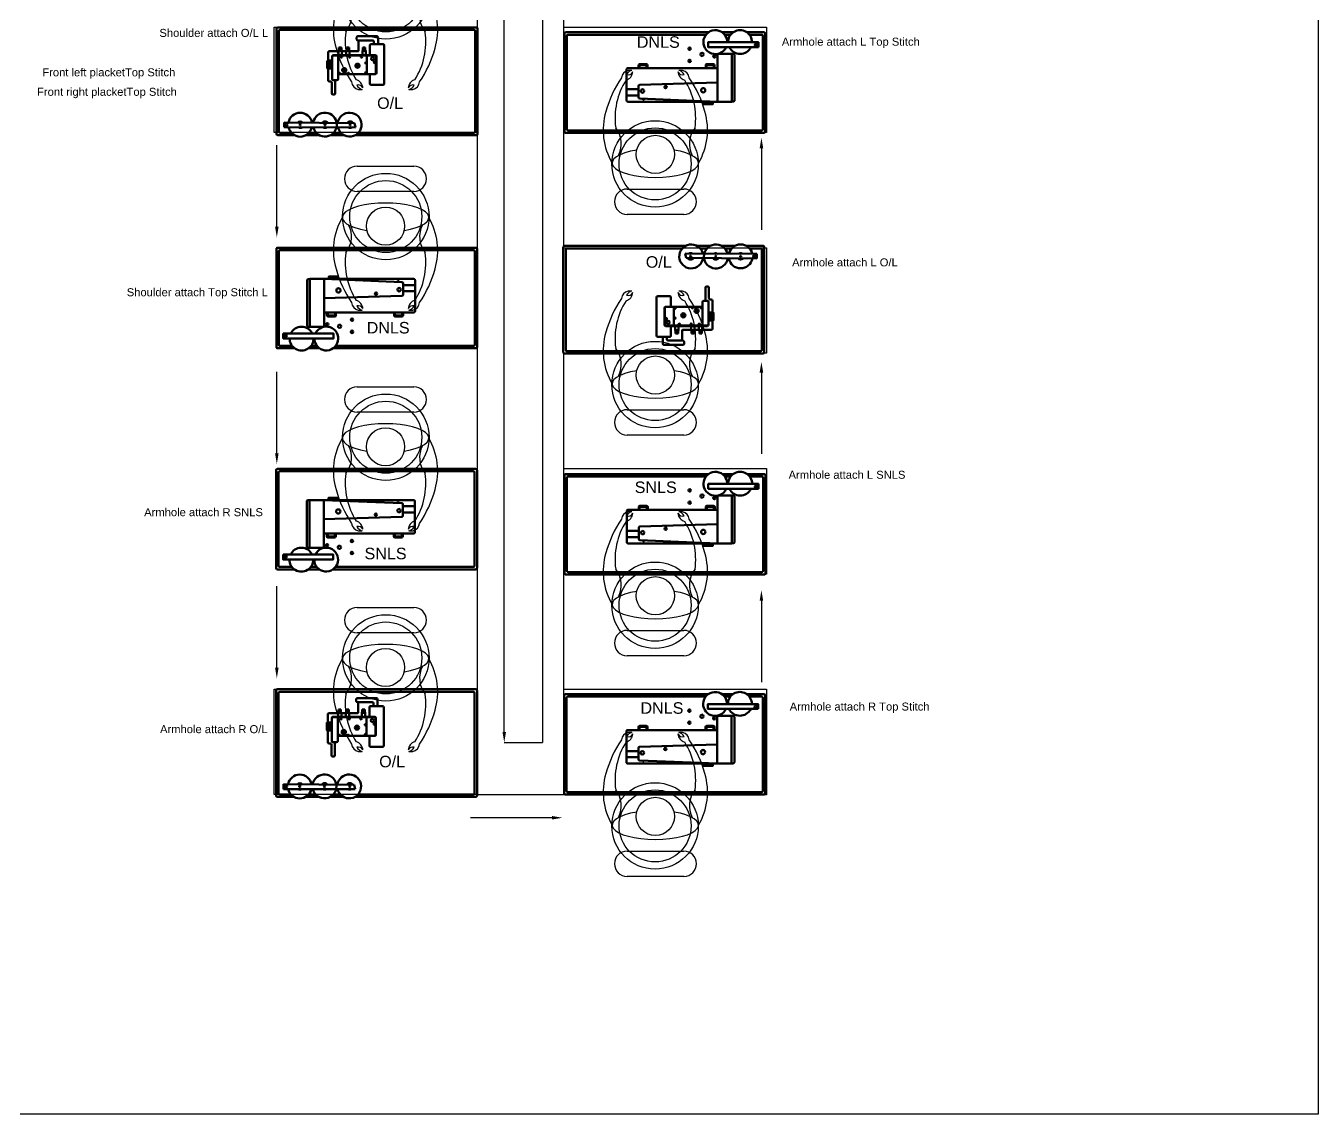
# Model space of a CAD drawing. Header units: feet. Extents: x 1 to 985, y 9 to 848.
# Drawn here: x 21.96 to 44.39, y 9.16 to 28.05 of the extents above; entities that cross this region are included whole.
import ezdxf

# ---------------------------------------------------------------- set-up
doc = ezdxf.new("R2010")
doc.units = ezdxf.units.FT
doc.header["$MEASUREMENT"] = 0
for name, color, linetype in [('assembly operations', 80, 'Continuous'), ('dimension', 100, 'Continuous'), ('machines', 21, 'Continuous'), ('ol mc', 190, 'Continuous'), ('prep side', 220, 'Continuous')]:
    doc.layers.add(name, color=color, linetype=linetype)
doc.styles.get("Standard").update_dxf_attribs({"font": 'arial.ttf'})

# ---------------------------------------------------------------- blocks, each defined once
blk = doc.blocks.new('snls block')
at = {"layer": 'machines', "linetype": 'ByBlock', "lineweight": 100}
for p, q in [((54.586, 84.152), (54.586, 84.133)), ((54.586, 84.152), (54.605, 84.152)), ((54.607, 84.133), (54.605, 84.152)), ((54.888, 84.077), (54.681, 84.077)), ((54.889, 83.97), (54.681, 83.97)), ((53.361, 83.553), (53.361, 83.605)), ((53.361, 83.605), (53.517, 83.605)), ((53.378, 83.57), (53.378, 83.605)), ((53.497, 83.533), (53.382, 83.533)), ((53.48, 83.549), (53.398, 83.549)), ((53.501, 83.605), (53.501, 83.57)), ((53.517, 83.605), (53.517, 83.553)), ((54.524, 83.553), (54.524, 83.605)), ((54.524, 83.605), (54.681, 83.605)), ((54.541, 83.57), (54.541, 83.605)), ((54.66, 83.533), (54.545, 83.533)), ((54.643, 83.549), (54.562, 83.549)), ((54.664, 83.605), (54.664, 83.57)), ((54.681, 83.605), (54.681, 83.553))]:
    blk.add_line(p, q, dxfattribs=at)
for points in [[(53.469, 82.981), (55.947, 82.981, 0.414214), (55.968, 83.002), (55.968, 84.703, 0.414214), (55.947, 84.724), (52.502, 84.724, 0.414214), (52.482, 84.703), (52.482, 83.002, 0.414214), (52.502, 82.981), (52.798, 82.981)], [(53.513, 83.023), (55.905, 83.023, 0.414214), (55.926, 83.043), (55.926, 84.662, 0.414214), (55.905, 84.683), (52.544, 84.683, 0.414214), (52.523, 84.662), (52.523, 83.043, 0.414214), (52.544, 83.023), (52.755, 83.023)]]:
    blk.add_lwpolyline(points, format="xyb", dxfattribs=at)
for points in [[(53.063, 83.355), (53.037, 83.355, -0.414214), (53.016, 83.375), (53.016, 84.161, -0.414214), (53.037, 84.182), (53.063, 84.182)], [(53.312, 84.185), (53.063, 84.185), (53.063, 83.355), (53.291, 83.355, 0.414214), (53.312, 83.375)], [(53.312, 84.185), (54.661, 84.131, -0.402601), (54.681, 84.11), (54.681, 83.914, -0.405445), (54.661, 83.893), (53.312, 83.853)], [(53.312, 84.185), (54.868, 84.185, -0.414214), (54.889, 84.164), (54.889, 83.624, -0.414214), (54.868, 83.604), (53.312, 83.604)]]:
    blk.add_lwpolyline(points, format="xyb", close=True, dxfattribs=at)
for points in [[(53.557, 84.185), (53.392, 84.185), (53.392, 84.225), (53.557, 84.225)], [(53.505, 84.185), (53.404, 84.185), (53.404, 84.222), (53.505, 84.222)], [(52.603, 83.237), (53.474, 83.237), (53.474, 83.154), (52.603, 83.154)], [(52.603, 83.237), (53.474, 83.237), (53.474, 83.154), (52.603, 83.154)]]:
    blk.add_lwpolyline(points, close=True, dxfattribs=at)
for points in [[(53.042, 82.981), (53.23, 82.981)], [(53.085, 83.023), (53.186, 83.023)]]:
    blk.add_lwpolyline(points, dxfattribs=at)
for centre, radius in [((53.56, 83.986), 0.0369), ((54.212, 83.931), 0.0196), ((54.613, 83.999), 0.0303), ((53.366, 83.399), 0.0206), ((53.796, 83.476), 0.0206), ((52.644, 83.202), 0.0219), ((52.644, 83.202), 0.0219), ((53.58, 83.365), 0.0285), ((53.796, 83.267), 0.0206)]:
    blk.add_circle(centre, radius, dxfattribs=at)
for centre, radius, start, end in [((53.382, 83.553), 0.0208, 180, 270), ((53.398, 83.57), 0.0208, 180, 270), ((53.48, 83.57), 0.0208, 270, 0), ((53.497, 83.553), 0.0208, 270, 0), ((54.545, 83.553), 0.0208, 180, 270), ((54.562, 83.57), 0.0208, 180, 270), ((54.643, 83.57), 0.0208, 270, 0), ((54.66, 83.553), 0.0208, 270, 0), ((52.92, 83.149), 0.207, 25.1747, 154.8253), ((53.35, 83.151), 0.207, 179.1324, 155.4718), ((52.92, 83.149), 0.207, 178.5457, 1.4543)]:
    blk.add_arc(centre, radius, start, end, dxfattribs=at)
blk = doc.blocks.new('OVERLOCK')
at = {"layer": 'machines', "linetype": 'ByBlock', "lineweight": 100}
for p, q in [((108.865, 59.356), (108.865, 58.593)), ((112.33, 59.376), (108.886, 59.376)), ((108.907, 59.314), (108.907, 58.636)), ((112.289, 59.335), (108.927, 59.335)), ((110.255, 59.173), (110.255, 59.204)), ((110.275, 59.225), (110.34, 59.225)), ((110.34, 59.225), (110.605, 59.225)), ((110.625, 59.204), (110.625, 59.085)), ((112.31, 57.571), (112.31, 59.314)), ((112.351, 57.53), (112.351, 59.356)), ((109.939, 58.898), (109.939, 58.978)), ((109.997, 58.978), (109.939, 58.978)), ((109.946, 58.978), (109.946, 59.028)), ((109.946, 59.028), (109.99, 59.028)), ((109.99, 58.978), (109.946, 58.978)), ((109.955, 58.978), (109.955, 59.028)), ((109.964, 58.978), (109.964, 59.028)), ((109.972, 58.978), (109.972, 59.028)), ((109.981, 58.978), (109.981, 59.028)), ((109.99, 59.028), (109.99, 58.978)), ((109.997, 58.978), (109.997, 58.898)), ((110.074, 58.898), (110.074, 58.978)), ((110.132, 58.978), (110.074, 58.978)), ((110.081, 58.978), (110.081, 59.028)), ((110.081, 59.028), (110.125, 59.028)), ((110.125, 58.978), (110.081, 58.978)), ((110.09, 58.978), (110.09, 59.028)), ((110.097, 58.978), (110.097, 59.028)), ((110.104, 58.978), (110.104, 59.028)), ((110.111, 58.978), (110.111, 59.028)), ((110.118, 58.978), (110.118, 59.028)), ((110.125, 59.028), (110.125, 58.978)), ((110.132, 58.978), (110.132, 58.898)), ((110.533, 59.152), (110.275, 59.152)), ((110.288, 58.985), (110.288, 59.152)), ((110.288, 58.985), (110.288, 58.973)), ((110.354, 58.898), (110.354, 58.978)), ((110.412, 58.978), (110.354, 58.978)), ((110.36, 58.978), (110.36, 59.028)), ((110.36, 59.028), (110.404, 59.028)), ((110.404, 58.978), (110.36, 58.978)), ((110.366, 58.978), (110.366, 59.028)), ((110.373, 58.978), (110.373, 59.028)), ((110.381, 58.978), (110.381, 59.028)), ((110.389, 58.978), (110.389, 59.028)), ((110.397, 58.978), (110.397, 59.028)), ((110.404, 59.028), (110.404, 58.978)), ((110.412, 58.978), (110.412, 58.898)), ((110.484, 59.064), (110.484, 58.898)), ((110.712, 59.085), (110.505, 59.085)), ((110.545, 59.085), (110.505, 59.085)), ((110.554, 59.085), (110.554, 59.132)), ((110.733, 58.4), (110.733, 59.064)), ((109.744, 58.671), (109.744, 58.794)), ((109.752, 58.802), (109.83, 58.802)), ((109.763, 58.802), (109.763, 58.944)), ((109.796, 58.796), (109.779, 58.796)), ((109.796, 58.787), (109.779, 58.787)), ((109.796, 58.776), (109.779, 58.776)), ((109.796, 58.765), (109.779, 58.765)), ((109.796, 58.754), (109.779, 58.754)), ((109.78, 58.662), (109.78, 58.802)), ((109.783, 58.965), (109.869, 58.965)), ((109.796, 58.662), (109.796, 58.802)), ((109.83, 58.482), (109.83, 58.877)), ((109.83, 58.802), (109.83, 58.662)), ((109.851, 58.898), (109.934, 58.898)), ((109.851, 58.89), (109.934, 58.89)), ((109.869, 58.965), (109.899, 58.965)), ((109.899, 58.965), (109.939, 58.965)), ((110.577, 58.898), (109.934, 58.898)), ((109.934, 58.898), (109.934, 58.566)), ((109.934, 58.898), (109.934, 58.482)), ((110.59, 58.89), (109.934, 58.89)), ((109.997, 58.97), (109.939, 58.97)), ((109.997, 58.898), (109.939, 58.898)), ((109.997, 58.965), (110.05, 58.965)), ((109.997, 58.965), (110.074, 58.965)), ((110.074, 58.965), (109.997, 58.965)), ((110.132, 58.97), (110.074, 58.97)), ((110.132, 58.898), (110.074, 58.898)), ((110.132, 58.965), (110.219, 58.965)), ((110.484, 58.898), (110.164, 58.898)), ((110.219, 58.965), (110.277, 58.965)), ((110.277, 58.965), (110.28, 58.965)), ((110.412, 58.97), (110.354, 58.97)), ((110.412, 58.898), (110.354, 58.898)), ((110.405, 58.758), (110.405, 58.764)), ((110.412, 58.898), (110.412, 58.899)), ((110.412, 58.899), (110.412, 58.899)), ((110.412, 58.899), (110.412, 58.898)), ((110.412, 58.898), (110.412, 58.898)), ((110.413, 58.772), (110.432, 58.772)), ((110.432, 58.566), (110.432, 58.898)), ((110.432, 58.772), (110.432, 58.75)), ((110.59, 58.57), (110.59, 58.894)), ((110.598, 58.587), (110.598, 58.877)), ((108.865, 57.922), (108.865, 58.593)), ((108.907, 58.636), (108.907, 57.878)), ((109.83, 58.662), (109.752, 58.662)), ((109.763, 58.458), (109.763, 58.662)), ((109.796, 58.744), (109.779, 58.744)), ((109.796, 58.732), (109.779, 58.732)), ((109.796, 58.672), (109.779, 58.672)), ((109.796, 58.72), (109.78, 58.72)), ((109.796, 58.709), (109.78, 58.709)), ((109.796, 58.696), (109.78, 58.696)), ((109.797, 58.684), (109.78, 58.684)), ((109.796, 58.662), (109.78, 58.662)), ((109.934, 58.566), (110.577, 58.566)), ((109.944, 58.566), (109.944, 58.581)), ((109.971, 58.566), (109.944, 58.566)), ((109.952, 58.589), (109.963, 58.589)), ((109.971, 58.581), (109.971, 58.566)), ((110.098, 58.566), (110.098, 58.581)), ((110.125, 58.566), (110.098, 58.566)), ((110.106, 58.589), (110.117, 58.589)), ((110.125, 58.581), (110.125, 58.566)), ((110.405, 58.588), (110.405, 58.594)), ((110.432, 58.75), (110.413, 58.75)), ((110.413, 58.602), (110.432, 58.602)), ((110.432, 58.58), (110.413, 58.58)), ((110.432, 58.602), (110.432, 58.58)), ((110.484, 58.566), (110.484, 58.4)), ((109.803, 58.437), (109.783, 58.437)), ((109.824, 58.233), (109.824, 58.416)), ((109.913, 58.461), (109.851, 58.461)), ((109.885, 58.461), (109.885, 58.233)), ((110.505, 58.379), (110.712, 58.379)), ((109.864, 58.212), (109.844, 58.212)), ((108.865, 57.922), (108.865, 57.53)), ((108.907, 57.878), (108.907, 57.571)), ((108.995, 57.728), (110.217, 57.717)), ((108.995, 57.645), (108.995, 57.728)), ((110.235, 57.641), (108.995, 57.645)), ((110.217, 57.717), (110.235, 57.641)), ((108.886, 57.509), (109.172, 57.509)), ((108.927, 57.55), (109.121, 57.55)), ((109.378, 57.509), (109.605, 57.509)), ((109.429, 57.55), (109.552, 57.55)), ((109.803, 57.509), (110.032, 57.509)), ((109.857, 57.55), (109.979, 57.55)), ((110.232, 57.509), (112.33, 57.509)), ((110.285, 57.55), (112.289, 57.55))]:
    blk.add_line(p, q, dxfattribs=at)
for centre, radius in [((109.99, 58.869), 0.0143), ((110.132, 58.869), 0.0143), ((110.339, 58.869), 0.0143), ((110.532, 58.834), 0.0271), ((110.569, 58.774), 0.0157), ((110.039, 58.635), 0.0357), ((110.039, 58.635), 0.0143), ((110.269, 58.712), 0.0357), ((110.269, 58.712), 0.0143), ((109.036, 57.692), 0.0219), ((109.275, 57.691), 0.0106), ((109.705, 57.691), 0.0106), ((110.143, 57.691), 0.0106)]:
    blk.add_circle(centre, radius, dxfattribs=at)
for centre, radius, start, end in [((108.886, 59.356), 0.0208, 90, 180), ((108.927, 59.314), 0.0208, 90, 180), ((110.275, 59.204), 0.0208, 90, 180), ((110.605, 59.204), 0.0208, 0, 90), ((112.289, 59.314), 0.0208, 0, 90), ((112.33, 59.356), 0.0208, 0, 90), ((110.275, 59.173), 0.0208, 180, 270), ((110.505, 59.064), 0.0208, 90, 180), ((110.533, 59.132), 0.0208, 0, 90), ((110.712, 59.064), 0.0208, 0, 90), ((109.752, 58.794), 0.0083, 90, 180), ((109.783, 58.944), 0.0208, 90, 180), ((109.851, 58.877), 0.0208, 90, 180), ((109.851, 58.894), 0.00415, 90, 270), ((110.28, 58.973), 0.0083, 270, 0), ((110.413, 58.764), 0.0083, 90, 180), ((110.413, 58.758), 0.0083, 180, 270), ((110.577, 58.877), 0.0208, 0, 90), ((109.752, 58.671), 0.0083, 180, 270), ((109.952, 58.581), 0.0083, 90, 180), ((109.963, 58.581), 0.0083, 360, 90), ((110.106, 58.581), 0.0083, 90, 180), ((110.117, 58.581), 0.0083, 360, 90), ((110.413, 58.594), 0.0083, 90, 180), ((110.413, 58.588), 0.0083, 180, 270), ((110.577, 58.587), 0.0208, 270, 0), ((109.783, 58.458), 0.0208, 180, 270), ((109.803, 58.416), 0.0208, 0, 90), ((109.851, 58.482), 0.0208, 180, 270), ((109.913, 58.482), 0.0208, 270, 0), ((110.505, 58.4), 0.0208, 180, 270), ((110.712, 58.4), 0.0208, 270, 0), ((109.844, 58.233), 0.0208, 180, 270), ((109.864, 58.233), 0.0208, 270, 0), ((109.275, 57.689), 0.207, 10.6443, 169.3557), ((109.704, 57.691), 0.207, 193.0338, 169.952), ((110.132, 57.691), 0.207, 193.5126, 171.9418), ((109.275, 57.689), 0.207, 192.4324, 347.5676), ((109.275, 57.689), 0.0558, 39.6735, 139.3583), ((109.275, 57.689), 0.0558, 234.3539, 305.347), ((109.705, 57.691), 0.0558, 33.2329, 145.7988), ((109.705, 57.691), 0.0558, 239.0419, 300.6589), ((110.143, 57.691), 0.0558, 28.7799, 150.2519), ((110.143, 57.691), 0.0558, 241.4151, 298.2857), ((108.886, 57.53), 0.0208, 180, 270), ((108.927, 57.571), 0.0208, 180, 270), ((112.289, 57.571), 0.0208, 270, 0), ((112.33, 57.53), 0.0208, 270, 0)]:
    blk.add_arc(centre, radius, start, end, dxfattribs=at)

msp = doc.modelspace()

# ---------------------------------------------------------------- linework, layer by layer
msp.add_line((29.79588, 14.70993), (31.29588, 14.70993))
at = {"linetype": 'ByBlock'}
msp.add_lwpolyline([(0.78036, 93.17614), (44.38759, 93.17614), (44.38759, 9.16473), (0.78036, 9.16473)], close=True, dxfattribs=at)
for points in [[(31.29588, 14.70993), (31.29588, 77.8193), (29.79588, 77.8193), (29.79588, 14.70993)], [(27.71142, 25.61794), (28.69572, 25.61794)], [(28.69572, 25.17861), (27.71142, 25.17861)], [(32.39603, 25.22062), (33.38033, 25.22062)], [(33.38033, 24.78129), (32.39603, 24.78129)], [(27.71142, 21.78794), (28.69572, 21.78794)], [(28.69572, 21.34861), (27.71142, 21.34861)], [(32.39603, 21.39062), (33.38033, 21.39062)], [(33.38033, 20.95129), (32.39603, 20.95129)], [(27.71142, 17.95794), (28.69572, 17.95794)], [(28.69572, 17.51861), (27.71142, 17.51861)], [(32.39603, 17.56062), (33.38033, 17.56062)], [(33.38033, 17.12129), (32.39603, 17.12129)], [(32.39603, 13.73062), (33.38033, 13.73062)], [(33.38033, 13.29129), (32.39603, 13.29129)]]:
    msp.add_lwpolyline(points)
for points in [[(29.79588, 26.19993), (26.27524, 26.19993), (26.27524, 28.03), (29.79588, 28.03)], [(31.29588, 28.0293), (34.81651, 28.0293), (34.81651, 26.19923), (31.29588, 26.19923)], [(31.29588, 24.1993), (34.81651, 24.1993), (34.81651, 22.36923), (31.29588, 22.36923)], [(31.29588, 20.3693), (34.81651, 20.3693), (34.81651, 18.53923), (31.29588, 18.53923)], [(29.79588, 14.70993), (26.27524, 14.70993), (26.27524, 16.54), (29.79588, 16.54)], [(31.29588, 16.5393), (34.81651, 16.5393), (34.81651, 14.70923), (31.29588, 14.70923)]]:
    msp.add_lwpolyline(points, close=True)
at = {"linetype": 'ByBlock', "lineweight": -2}
for points in [[(26.31852, 24.56822), (26.31852, 25.98167)], [(34.72723, 25.92692), (34.72723, 24.51347)], [(26.31852, 20.63569), (26.31852, 22.04914)], [(34.72723, 22.03613), (34.72723, 20.62267)], [(26.31852, 16.91452), (26.31852, 18.32798)], [(34.72723, 18.074), (34.72723, 16.66054)], [(31.09043, 14.30934), (29.67697, 14.30934)]]:
    msp.add_lwpolyline(points, dxfattribs=at)
for centre, radius in [((28.20972, 28.57236), 0.75), ((28.20972, 28.57236), 0.625), ((32.88203, 25.65688), 0.75), ((32.88203, 25.65688), 0.625), ((32.88691, 25.82206), 0.3314), ((28.20972, 24.74236), 0.75), ((28.20972, 24.74236), 0.625), ((28.20484, 24.57717), 0.3314), ((32.88203, 21.82688), 0.75), ((32.88203, 21.82688), 0.625), ((32.88691, 21.99206), 0.3314), ((28.20972, 20.91236), 0.75), ((28.20972, 20.91236), 0.625), ((28.20484, 20.74717), 0.3314), ((32.88203, 17.99688), 0.75), ((32.88203, 17.99688), 0.625), ((32.88691, 18.16206), 0.3314), ((28.20972, 17.08236), 0.75), ((28.20972, 17.08236), 0.625), ((28.20484, 16.91717), 0.3314), ((32.88203, 14.16688), 0.75), ((32.88203, 14.16688), 0.625), ((32.88691, 14.33206), 0.3314)]:
    msp.add_circle(centre, radius)
for centre, radius, start, end in [((28.42835, 27.98536), 1.12909, 149.566063, 196.497517), ((27.98133, 27.98536), 1.12909, 343.502483, 30.433937), ((27.17351, 28.22279), 0.44097, 321.008421, 27.632528), ((29.23617, 28.22279), 0.44097, 152.367472, 218.991579), ((28.73591, 27.77682), 1.23125, 172.133942, 212.405248), ((27.67377, 27.77682), 1.23125, 327.594752, 7.866058), ((29.20645, 28.16857), 1.92771, 195.151137, 214.435473), ((27.20323, 28.16857), 1.92771, 325.564527, 344.848863), ((33.88852, 26.06066), 1.92771, 145.564527, 164.848863), ((32.43901, 27.13996), 0.14081, 100.122504, 175.609876), ((32.33466, 27.26677), 0.16061, 285.828882, 355.212594), ((32.51808, 27.13892), 0.1464, 104.680297, 152.481191), ((32.41428, 27.29183), 0.08916, 253.018909, 334.439991), ((32.46871, 26.56181), 0.71883, 89.022524, 94.34402), ((33.35954, 27.29183), 0.08916, 205.560009, 286.981091), ((33.43916, 27.26677), 0.16061, 184.787406, 254.171118), ((33.30511, 26.56181), 0.71883, 85.65598, 90.977476), ((33.25574, 27.13892), 0.1464, 27.518809, 75.319703), ((33.33481, 27.13996), 0.14081, 4.390124, 79.877496), ((31.8853, 26.06066), 1.92771, 15.151137, 34.435473), ((27.75694, 27.08927), 0.14081, 184.390124, 259.877496), ((27.65259, 26.96247), 0.16061, 4.787406, 74.171118), ((27.73221, 26.9374), 0.08916, 25.560009, 106.981091), ((27.83601, 27.09031), 0.1464, 207.518809, 255.319703), ((27.78664, 27.66742), 0.71883, 265.65598, 270.977476), ((28.75709, 26.96247), 0.16061, 105.828882, 175.212594), ((28.67747, 26.9374), 0.08916, 73.018909, 154.439991), ((28.57367, 27.09031), 0.1464, 284.680297, 332.481191), ((28.62304, 27.66742), 0.71883, 269.022524, 274.34402), ((28.65274, 27.08927), 0.14081, 280.122504, 355.609876), ((33.41798, 26.45241), 1.23125, 147.594752, 187.866058), ((32.35584, 26.45241), 1.23125, 352.133942, 32.405248), ((33.11043, 26.24387), 1.12909, 163.502483, 210.433937), ((32.6634, 26.24387), 1.12909, 329.566063, 16.497517), ((31.85558, 26.00644), 0.44097, 332.367472, 38.991579), ((33.91824, 26.00644), 0.44097, 141.008421, 207.632528), ((27.71142, 25.39828), 0.21966, 90, 270), ((28.69572, 25.39828), 0.21966, 270, 90), ((32.39603, 25.00096), 0.21966, 90, 270), ((33.38033, 25.00096), 0.21966, 270, 90), ((28.42835, 24.15536), 1.12909, 149.566063, 196.497517), ((27.98133, 24.15536), 1.12909, 343.502483, 30.433937), ((27.17351, 24.39279), 0.44097, 321.008421, 27.632528), ((29.23617, 24.39279), 0.44097, 152.367472, 218.991579), ((28.73591, 23.94682), 1.23125, 172.133942, 212.405248), ((27.67377, 23.94682), 1.23125, 327.594752, 7.866058), ((29.20645, 24.33857), 1.92771, 195.151137, 214.435473), ((27.20323, 24.33857), 1.92771, 325.564527, 344.848863), ((32.43901, 23.30996), 0.14081, 100.122504, 175.609876), ((32.33466, 23.43677), 0.16061, 285.828882, 355.212594), ((32.51808, 23.30892), 0.1464, 104.680297, 152.481191), ((32.41428, 23.46183), 0.08916, 253.018909, 334.439991), ((32.46871, 22.73181), 0.71883, 89.022524, 94.34402), ((33.35954, 23.46183), 0.08916, 205.560009, 286.981091), ((33.43916, 23.43677), 0.16061, 184.787406, 254.171118), ((33.30511, 22.73181), 0.71883, 85.65598, 90.977476), ((33.25574, 23.30892), 0.1464, 27.518809, 75.319703), ((33.33481, 23.30996), 0.14081, 4.390124, 79.877496), ((27.75694, 23.25927), 0.14081, 184.390124, 259.877496), ((27.65259, 23.13247), 0.16061, 4.787406, 74.171118), ((27.73221, 23.1074), 0.08916, 25.560009, 106.981091), ((27.83601, 23.26031), 0.1464, 207.518809, 255.319703), ((27.78664, 23.83742), 0.71883, 265.65598, 270.977476), ((28.75709, 23.13247), 0.16061, 105.828882, 175.212594), ((28.67747, 23.1074), 0.08916, 73.018909, 154.439991), ((28.57367, 23.26031), 0.1464, 284.680297, 332.481191), ((28.62304, 23.83742), 0.71883, 269.022524, 274.34402), ((28.65274, 23.25927), 0.14081, 280.122504, 355.609876), ((33.88852, 22.23066), 1.92771, 145.564527, 164.848863), ((33.41798, 22.62241), 1.23125, 147.594752, 187.866058), ((32.35584, 22.62241), 1.23125, 352.133942, 32.405248), ((31.8853, 22.23066), 1.92771, 15.151137, 34.435473), ((33.11043, 22.41387), 1.12909, 163.502483, 210.433937), ((32.6634, 22.41387), 1.12909, 329.566063, 16.497517), ((31.85558, 22.17644), 0.44097, 332.367472, 38.991579), ((33.91824, 22.17644), 0.44097, 141.008421, 207.632528), ((27.71142, 21.56828), 0.21966, 90, 270), ((28.69572, 21.56828), 0.21966, 270, 90), ((32.39603, 21.17096), 0.21966, 90, 270), ((33.38033, 21.17096), 0.21966, 270, 90), ((28.42835, 20.32536), 1.12909, 149.566063, 196.497517), ((27.98133, 20.32536), 1.12909, 343.502483, 30.433937), ((27.17351, 20.56279), 0.44097, 321.008421, 27.632528), ((29.23617, 20.56279), 0.44097, 152.367472, 218.991579), ((28.73591, 20.11682), 1.23125, 172.133942, 212.405248), ((27.67377, 20.11682), 1.23125, 327.594752, 7.866058), ((29.20645, 20.50857), 1.92771, 195.151137, 214.435473), ((27.20323, 20.50857), 1.92771, 325.564527, 344.848863), ((32.43901, 19.47996), 0.14081, 100.122504, 175.609876), ((32.33466, 19.60677), 0.16061, 285.828882, 355.212594), ((32.51808, 19.47892), 0.1464, 104.680297, 152.481191), ((32.41428, 19.63183), 0.08916, 253.018909, 334.439991), ((32.46871, 18.90181), 0.71883, 89.022524, 94.34402), ((33.35954, 19.63183), 0.08916, 205.560009, 286.981091), ((33.43916, 19.60677), 0.16061, 184.787406, 254.171118), ((33.30511, 18.90181), 0.71883, 85.65598, 90.977476), ((33.25574, 19.47892), 0.1464, 27.518809, 75.319703), ((33.33481, 19.47996), 0.14081, 4.390124, 79.877496), ((27.75694, 19.42927), 0.14081, 184.390124, 259.877496), ((27.65259, 19.30247), 0.16061, 4.787406, 74.171118), ((27.73221, 19.2774), 0.08916, 25.560009, 106.981091), ((27.83601, 19.43031), 0.1464, 207.518809, 255.319703), ((27.78664, 20.00742), 0.71883, 265.65598, 270.977476), ((28.75709, 19.30247), 0.16061, 105.828882, 175.212594), ((28.67747, 19.2774), 0.08916, 73.018909, 154.439991), ((28.57367, 19.43031), 0.1464, 284.680297, 332.481191), ((28.62304, 20.00742), 0.71883, 269.022524, 274.34402), ((28.65274, 19.42927), 0.14081, 280.122504, 355.609876), ((33.88852, 18.40066), 1.92771, 145.564527, 164.848863), ((33.41798, 18.79241), 1.23125, 147.594752, 187.866058), ((32.35584, 18.79241), 1.23125, 352.133942, 32.405248), ((31.8853, 18.40066), 1.92771, 15.151137, 34.435473), ((33.11043, 18.58387), 1.12909, 163.502483, 210.433937), ((32.6634, 18.58387), 1.12909, 329.566063, 16.497517), ((31.85558, 18.34644), 0.44097, 332.367472, 38.991579), ((33.91824, 18.34644), 0.44097, 141.008421, 207.632528), ((27.71142, 17.73828), 0.21966, 90, 270), ((28.69572, 17.73828), 0.21966, 270, 90), ((32.39603, 17.34096), 0.21966, 90, 270), ((33.38033, 17.34096), 0.21966, 270, 90), ((28.42835, 16.49536), 1.12909, 149.566063, 196.497517), ((27.98133, 16.49536), 1.12909, 343.502483, 30.433937), ((27.17351, 16.73279), 0.44097, 321.008421, 27.632528), ((29.23617, 16.73279), 0.44097, 152.367472, 218.991579), ((28.73591, 16.28682), 1.23125, 172.133942, 212.405248), ((27.67377, 16.28682), 1.23125, 327.594752, 7.866058), ((29.20645, 16.67857), 1.92771, 195.151137, 214.435473), ((27.20323, 16.67857), 1.92771, 325.564527, 344.848863), ((32.43901, 15.64996), 0.14081, 100.122504, 175.609876), ((32.33466, 15.77677), 0.16061, 285.828882, 355.212594), ((32.51808, 15.64892), 0.1464, 104.680297, 152.481191), ((32.41428, 15.80183), 0.08916, 253.018909, 334.439991), ((32.46871, 15.07181), 0.71883, 89.022524, 94.34402), ((33.35954, 15.80183), 0.08916, 205.560009, 286.981091), ((33.43916, 15.77677), 0.16061, 184.787406, 254.171118), ((33.30511, 15.07181), 0.71883, 85.65598, 90.977476), ((33.25574, 15.64892), 0.1464, 27.518809, 75.319703), ((33.33481, 15.64996), 0.14081, 4.390124, 79.877496), ((27.75694, 15.59927), 0.14081, 184.390124, 259.877496), ((27.65259, 15.47247), 0.16061, 4.787406, 74.171118), ((27.73221, 15.4474), 0.08916, 25.560009, 106.981091), ((27.83601, 15.60031), 0.1464, 207.518809, 255.319703), ((28.75709, 15.47247), 0.16061, 105.828882, 175.212594), ((28.67747, 15.4474), 0.08916, 73.018909, 154.439991), ((28.57367, 15.60031), 0.1464, 284.680297, 332.481191), ((28.65274, 15.59927), 0.14081, 280.122504, 355.609876), ((33.88852, 14.57066), 1.92771, 145.564527, 164.848863), ((33.41798, 14.96241), 1.23125, 147.594752, 187.866058), ((32.35584, 14.96241), 1.23125, 352.133942, 32.405248), ((31.8853, 14.57066), 1.92771, 15.151137, 34.435473), ((27.78664, 16.17742), 0.71883, 265.65598, 270.977476), ((28.62304, 16.17742), 0.71883, 269.022524, 274.34402), ((33.11043, 14.75387), 1.12909, 163.502483, 210.433937), ((32.6634, 14.75387), 1.12909, 329.566063, 16.497517), ((31.85558, 14.51644), 0.44097, 332.367472, 38.991579), ((33.91824, 14.51644), 0.44097, 141.008421, 207.632528), ((32.39603, 13.51096), 0.21966, 90, 270), ((33.38033, 13.51096), 0.21966, 270, 90)]:
    msp.add_arc(centre, radius, start, end)
for centre, major_axis in [((32.88691, 25.67194), (0.75, 0)), ((28.20484, 24.7273), (-0.75, 0)), ((32.88691, 21.84194), (0.75, 0)), ((28.20484, 20.8973), (-0.75, 0)), ((32.88691, 18.01194), (0.75, 0)), ((28.20484, 17.0673), (-0.75, 0)), ((32.88691, 14.18194), (0.75, 0))]:
    msp.add_ellipse(centre, major_axis=major_axis, ratio=0.33333333, start_param=2.01554376, end_param=7.4092342)
at = {"linetype": 'ByBlock'}
for points in [[(34.75807, 25.92692), (34.72723, 26.11192), (34.6964, 25.92692)], [(26.34935, 24.56822), (26.31852, 24.38322), (26.28769, 24.56822)], [(34.75807, 22.03613), (34.72723, 22.22113), (34.6964, 22.03613)], [(26.34935, 20.63569), (26.31852, 20.45069), (26.28769, 20.63569)], [(34.75807, 18.074), (34.72723, 18.259), (34.6964, 18.074)], [(26.34935, 16.91452), (26.31852, 16.72952), (26.28769, 16.91452)], [(31.09043, 14.34018), (31.27543, 14.30934), (31.09043, 14.27851)]]:
    msp.add_solid(points, dxfattribs=at)
at = {"layer": 'dimension', "linetype": 'ByBlock', "lineweight": -2}
msp.add_line((30.26436, 15.61473), (30.44436, 15.61473), dxfattribs=at)
at = {"layer": 'dimension', "linetype": 'ByBlock'}
msp.add_line((30.44436, 15.61473), (30.92893, 15.61473), dxfattribs=at)
at = {"layer": 'dimension', "linetype": 'ByBlock', "lineweight": -2}
for points in [[(30.26436, 15.79973), (30.26436, 64.70962)], [(30.92893, 54.87775), (30.92893, 15.61473)]]:
    msp.add_lwpolyline(points, dxfattribs=at)
at = {"layer": 'dimension', "linetype": 'ByBlock'}
msp.add_solid([(30.23353, 15.79973), (30.26436, 15.61473), (30.2952, 15.79973)], dxfattribs=at)
at = {"layer": 'ol mc', "linetype": 'ByBlock', "lineweight": 100}
for p, q in [((26.31423, 28.00339), (26.31423, 27.24079)), ((29.77948, 28.02414), (26.33498, 28.02414)), ((26.35573, 27.96189), (26.35573, 27.28332)), ((29.73798, 27.98264), (26.37648, 27.98264)), ((27.7037, 27.82079), (27.7037, 27.85152)), ((27.72445, 27.87227), (27.78859, 27.87227)), ((27.78859, 27.87227), (28.05355, 27.87227)), ((28.0743, 27.85152), (28.0743, 27.73262)), ((29.75873, 26.21889), (29.75873, 27.96189)), ((29.80023, 26.17739), (29.80023, 28.00339)), ((27.2117, 27.44969), (27.2117, 27.59148)), ((27.23245, 27.61223), (27.31817, 27.61223)), ((27.31817, 27.61223), (27.34757, 27.61223)), ((27.34757, 27.61223), (27.3885, 27.61223)), ((27.3885, 27.54587), (27.3885, 27.62574)), ((27.44634, 27.62574), (27.3885, 27.62574)), ((27.44634, 27.61744), (27.3885, 27.61744)), ((27.39487, 27.62574), (27.39487, 27.67588)), ((27.39487, 27.67588), (27.43877, 27.67588)), ((27.43877, 27.62574), (27.39487, 27.62574)), ((27.4039, 27.62574), (27.4039, 27.67588)), ((27.41262, 27.62574), (27.41262, 27.67588)), ((27.42134, 27.62574), (27.42134, 27.67588)), ((27.43053, 27.62574), (27.43053, 27.67588)), ((27.43877, 27.67588), (27.43877, 27.62574)), ((27.44634, 27.62574), (27.44634, 27.54587)), ((27.44634, 27.61223), (27.49904, 27.61223)), ((27.44634, 27.61223), (27.52345, 27.61223)), ((27.52345, 27.61223), (27.44634, 27.61223)), ((27.52345, 27.54587), (27.52345, 27.62574)), ((27.58129, 27.62574), (27.52345, 27.62574)), ((27.58129, 27.61744), (27.52345, 27.61744)), ((27.53042, 27.62574), (27.53042, 27.67588)), ((27.53042, 27.67588), (27.57432, 27.67588)), ((27.57432, 27.62574), (27.53042, 27.62574)), ((27.53874, 27.62574), (27.53874, 27.67588)), ((27.54651, 27.62574), (27.54651, 27.67588)), ((27.55309, 27.62574), (27.55309, 27.67588)), ((27.55997, 27.62574), (27.55997, 27.67588)), ((27.56714, 27.62574), (27.56714, 27.67588)), ((27.57432, 27.67588), (27.57432, 27.62574)), ((27.58129, 27.62574), (27.58129, 27.54587)), ((27.58129, 27.61223), (27.66804, 27.61223)), ((27.66804, 27.61223), (27.72588, 27.61223)), ((27.9823, 27.80004), (27.72445, 27.80004)), ((27.72588, 27.61223), (27.72887, 27.61223)), ((27.73717, 27.63298), (27.73717, 27.80004)), ((27.73717, 27.63298), (27.73717, 27.62053)), ((27.80299, 27.54587), (27.80299, 27.62574)), ((27.86083, 27.62574), (27.80299, 27.62574)), ((27.86083, 27.61744), (27.80299, 27.61744)), ((27.80912, 27.62574), (27.80912, 27.67588)), ((27.80912, 27.67588), (27.85301, 27.67588)), ((27.85301, 27.62574), (27.80912, 27.62574)), ((27.81468, 27.62574), (27.81468, 27.67588)), ((27.82185, 27.62574), (27.82185, 27.67588)), ((27.82993, 27.62574), (27.82993, 27.67588)), ((27.838, 27.62574), (27.838, 27.67588)), ((27.84577, 27.62574), (27.84577, 27.67588)), ((27.85301, 27.67588), (27.85301, 27.62574)), ((27.86083, 27.62574), (27.86083, 27.54587)), ((27.93306, 27.71187), (27.93306, 27.54587)), ((28.16131, 27.73262), (27.95381, 27.73262)), ((27.99409, 27.73262), (27.95381, 27.73262)), ((28.00305, 27.73262), (28.00305, 27.77929)), ((28.18206, 27.04787), (28.18206, 27.71187)), ((27.19254, 27.31834), (27.19254, 27.44139)), ((27.20084, 27.44969), (27.2793, 27.44969)), ((27.24467, 27.44395), (27.22807, 27.44395)), ((27.24467, 27.43508), (27.22807, 27.43508)), ((27.24467, 27.42388), (27.22807, 27.42388)), ((27.24514, 27.41269), (27.22854, 27.41269)), ((27.24514, 27.40196), (27.22854, 27.40196)), ((27.24514, 27.39169), (27.22854, 27.39169)), ((27.24514, 27.38003), (27.22854, 27.38003)), ((27.2289, 27.31004), (27.2289, 27.44969)), ((27.24554, 27.3679), (27.22894, 27.3679)), ((27.2455, 27.31004), (27.2455, 27.44969)), ((27.2793, 27.12933), (27.2793, 27.52512)), ((27.2793, 27.44969), (27.2793, 27.31004)), ((27.30005, 27.54587), (27.38325, 27.54587)), ((27.30005, 27.53757), (27.38325, 27.53757)), ((28.0265, 27.54587), (27.38325, 27.54587)), ((27.38325, 27.54587), (27.38325, 27.21387)), ((27.38325, 27.54587), (27.38325, 27.12933)), ((28.03895, 27.53757), (27.38325, 27.53757)), ((27.44634, 27.54587), (27.3885, 27.54587)), ((27.58129, 27.54587), (27.52345, 27.54587)), ((27.93306, 27.54587), (27.61333, 27.54587)), ((27.86083, 27.54587), (27.80299, 27.54587)), ((27.85411, 27.40547), (27.85411, 27.41171)), ((27.86083, 27.54587), (27.86083, 27.54692)), ((27.86083, 27.54692), (27.86083, 27.54692)), ((27.86083, 27.54692), (27.86083, 27.54587)), ((27.86083, 27.54587), (27.86083, 27.54587)), ((27.86241, 27.42001), (27.88125, 27.42001)), ((27.88125, 27.39717), (27.86241, 27.39717)), ((27.88125, 27.21387), (27.88125, 27.54587)), ((27.88125, 27.42001), (27.88125, 27.39717)), ((28.03895, 27.21802), (28.03895, 27.54172)), ((28.04725, 27.23462), (28.04725, 27.52512)), ((26.31423, 26.56994), (26.31423, 27.24079)), ((26.35573, 27.28332), (26.35573, 26.52609)), ((27.2793, 27.31004), (27.20084, 27.31004)), ((27.2117, 27.10554), (27.2117, 27.31004)), ((27.24514, 27.31937), (27.22854, 27.31937)), ((27.2455, 27.31004), (27.2289, 27.31004)), ((27.24554, 27.3567), (27.22894, 27.3567)), ((27.24554, 27.34363), (27.22894, 27.34363)), ((27.2456, 27.3315), (27.229, 27.3315)), ((27.38325, 27.21387), (28.0265, 27.21387)), ((27.39305, 27.21387), (27.39305, 27.22841)), ((27.42019, 27.21387), (27.39305, 27.21387)), ((27.40135, 27.23671), (27.41189, 27.23671)), ((27.42019, 27.22841), (27.42019, 27.21387)), ((27.54683, 27.21387), (27.54683, 27.22841)), ((27.57397, 27.21387), (27.54683, 27.21387)), ((27.55513, 27.23671), (27.56567, 27.23671)), ((27.57397, 27.22841), (27.57397, 27.21387)), ((27.85411, 27.2356), (27.85411, 27.24184)), ((27.86241, 27.25014), (27.88125, 27.25014)), ((27.88125, 27.2273), (27.86241, 27.2273)), ((27.88125, 27.25014), (27.88125, 27.2273)), ((27.93306, 27.21387), (27.93306, 27.04787)), ((27.25194, 27.08479), (27.23245, 27.08479)), ((27.27269, 26.88029), (27.27269, 27.06404)), ((27.3625, 27.10858), (27.30005, 27.10858)), ((27.33367, 27.10858), (27.33367, 26.88029)), ((27.95381, 27.02712), (28.16131, 27.02712)), ((27.31292, 26.85954), (27.29344, 26.85954)), ((26.31423, 26.56994), (26.31423, 26.17739)), ((26.35573, 26.52609), (26.35573, 26.21889)), ((26.44421, 26.37518), (27.66593, 26.36486)), ((26.44421, 26.29218), (26.44421, 26.37518)), ((27.6845, 26.28894), (26.44421, 26.29218)), ((27.66593, 26.36486), (27.6845, 26.28894)), ((26.33498, 26.15664), (26.62102, 26.15664)), ((26.37648, 26.19814), (26.56956, 26.19814)), ((26.82674, 26.15664), (27.05436, 26.15664)), ((26.8782, 26.19814), (27.00102, 26.19814)), ((27.25245, 26.15664), (27.48063, 26.15664)), ((27.30579, 26.19814), (27.42797, 26.19814)), ((27.68147, 26.15664), (29.77948, 26.15664)), ((27.73413, 26.19814), (29.73798, 26.19814)), ((33.40861, 24.23248), (31.31059, 24.23248)), ((33.83762, 24.23248), (33.60945, 24.23248)), ((34.26334, 24.23248), (34.03571, 24.23248)), ((34.75509, 24.23248), (34.46905, 24.23248)), ((31.28984, 24.21173), (31.28984, 22.38573)), ((31.33134, 24.17023), (31.33134, 22.42723)), ((33.35595, 24.19098), (31.35209, 24.19098)), ((33.42414, 24.02426), (33.40557, 24.10018)), ((33.40557, 24.10018), (34.64587, 24.09694)), ((34.64587, 24.01394), (33.42414, 24.02426)), ((33.78428, 24.19098), (33.6621, 24.19098)), ((34.21187, 24.19098), (34.08905, 24.19098)), ((34.71359, 24.19098), (34.52052, 24.19098)), ((34.64587, 24.09694), (34.64587, 24.01394)), ((34.73434, 23.86303), (34.73434, 24.17023)), ((34.77584, 23.81918), (34.77584, 24.21173)), ((34.73434, 23.10579), (34.73434, 23.86303)), ((34.77584, 23.81918), (34.77584, 23.14833)), ((32.90802, 23.34125), (32.90802, 22.67725)), ((33.13627, 23.362), (32.92877, 23.362)), ((33.15702, 23.17525), (33.15702, 23.34125)), ((33.7564, 23.28054), (33.7564, 23.50883)), ((33.77715, 23.52958), (33.79664, 23.52958)), ((33.81739, 23.50883), (33.81739, 23.32508)), ((33.04282, 23.1545), (33.04282, 22.864)), ((33.05112, 23.1711), (33.05112, 22.8474)), ((33.70682, 23.17525), (33.06357, 23.17525)), ((33.20882, 23.17525), (33.20882, 22.84325)), ((33.20882, 23.16182), (33.22767, 23.16182)), ((33.20882, 23.13898), (33.20882, 23.16182)), ((33.22767, 23.13898), (33.20882, 23.13898)), ((33.23597, 23.15352), (33.23597, 23.14728)), ((33.5161, 23.17525), (33.54325, 23.17525)), ((33.5161, 23.16071), (33.5161, 23.17525)), ((33.53495, 23.15241), (33.5244, 23.15241)), ((33.54325, 23.17525), (33.54325, 23.16071)), ((33.66988, 23.17525), (33.69703, 23.17525)), ((33.66988, 23.16071), (33.66988, 23.17525)), ((33.68873, 23.15241), (33.67818, 23.15241)), ((33.69703, 23.17525), (33.69703, 23.16071)), ((33.70682, 22.84325), (33.70682, 23.25979)), ((33.70682, 22.84325), (33.70682, 23.17525)), ((33.72757, 23.28054), (33.79003, 23.28054)), ((33.81078, 23.25979), (33.81078, 22.864)), ((33.83814, 23.30433), (33.85762, 23.30433)), ((33.87837, 23.28358), (33.87837, 23.07908)), ((34.73434, 22.42723), (34.73434, 23.10579)), ((34.77584, 22.38573), (34.77584, 23.14833)), ((33.20882, 22.99195), (33.22767, 22.99195)), ((33.20882, 22.96911), (33.20882, 22.99195)), ((33.22767, 22.96911), (33.20882, 22.96911)), ((33.23597, 22.98365), (33.23597, 22.97741)), ((33.81078, 23.07908), (33.88923, 23.07908)), ((33.81078, 22.93943), (33.81078, 23.07908)), ((33.88923, 22.93943), (33.81078, 22.93943)), ((33.84447, 23.05762), (33.86107, 23.05762)), ((33.84454, 23.04548), (33.86114, 23.04548)), ((33.84454, 23.03242), (33.86114, 23.03242)), ((33.84454, 23.02122), (33.86114, 23.02122)), ((33.84458, 23.07908), (33.84458, 22.93943)), ((33.84458, 23.07908), (33.86118, 23.07908)), ((33.84494, 23.06975), (33.86154, 23.06975)), ((33.84494, 23.00909), (33.86154, 23.00909)), ((33.84494, 22.99743), (33.86154, 22.99743)), ((33.84494, 22.98716), (33.86154, 22.98716)), ((33.84494, 22.97643), (33.86154, 22.97643)), ((33.84541, 22.96523), (33.86201, 22.96523)), ((33.84541, 22.95404), (33.86201, 22.95404)), ((33.84541, 22.94517), (33.86201, 22.94517)), ((33.86118, 23.07908), (33.86118, 22.93943)), ((33.87837, 22.93943), (33.87837, 22.79764)), ((33.89753, 23.07078), (33.89753, 22.94773)), ((32.92877, 22.6565), (33.13627, 22.6565)), ((33.01577, 22.5376), (33.01577, 22.6565)), ((33.05112, 22.85155), (33.70682, 22.85155)), ((33.06357, 22.84325), (33.70682, 22.84325)), ((33.08702, 22.6565), (33.08702, 22.60983)), ((33.09598, 22.6565), (33.13627, 22.6565)), ((33.15702, 22.67725), (33.15702, 22.84325)), ((33.15702, 22.84325), (33.47674, 22.84325)), ((33.22924, 22.76338), (33.22924, 22.84325)), ((33.22924, 22.84325), (33.28708, 22.84325)), ((33.22924, 22.84325), (33.22924, 22.84325)), ((33.22924, 22.84325), (33.22924, 22.84219)), ((33.22924, 22.84219), (33.22924, 22.84325)), ((33.22924, 22.84219), (33.22924, 22.84219)), ((33.22924, 22.77168), (33.28708, 22.77168)), ((33.22924, 22.76338), (33.28708, 22.76338)), ((33.23706, 22.76338), (33.28096, 22.76338)), ((33.23706, 22.71324), (33.23706, 22.76338)), ((33.28096, 22.71324), (33.23706, 22.71324)), ((33.2443, 22.76338), (33.2443, 22.71324)), ((33.25208, 22.76338), (33.25208, 22.71324)), ((33.26015, 22.76338), (33.26015, 22.71324)), ((33.26822, 22.76338), (33.26822, 22.71324)), ((33.2754, 22.76338), (33.2754, 22.71324)), ((33.28096, 22.76338), (33.28096, 22.71324)), ((33.28708, 22.84325), (33.28708, 22.76338)), ((33.35291, 22.75614), (33.35291, 22.76859)), ((33.35291, 22.75614), (33.35291, 22.58908)), ((33.36419, 22.77689), (33.36121, 22.77689)), ((33.42203, 22.77689), (33.36419, 22.77689)), ((33.50879, 22.77689), (33.42203, 22.77689)), ((33.50879, 22.76338), (33.50879, 22.84325)), ((33.50879, 22.84325), (33.56662, 22.84325)), ((33.50879, 22.77168), (33.56662, 22.77168)), ((33.50879, 22.76338), (33.56662, 22.76338)), ((33.51576, 22.76338), (33.55966, 22.76338)), ((33.51576, 22.71324), (33.51576, 22.76338)), ((33.55966, 22.71324), (33.51576, 22.71324)), ((33.52293, 22.76338), (33.52293, 22.71324)), ((33.53011, 22.76338), (33.53011, 22.71324)), ((33.53698, 22.76338), (33.53698, 22.71324)), ((33.54356, 22.76338), (33.54356, 22.71324)), ((33.55133, 22.76338), (33.55133, 22.71324)), ((33.55966, 22.76338), (33.55966, 22.71324)), ((33.56662, 22.84325), (33.56662, 22.76338)), ((33.64374, 22.77689), (33.56662, 22.77689)), ((33.56662, 22.77689), (33.64374, 22.77689)), ((33.64374, 22.77689), (33.59104, 22.77689)), ((33.64374, 22.76338), (33.64374, 22.84325)), ((33.64374, 22.84325), (33.70157, 22.84325)), ((33.64374, 22.77168), (33.70157, 22.77168)), ((33.64374, 22.76338), (33.70157, 22.76338)), ((33.65131, 22.76338), (33.69521, 22.76338)), ((33.65131, 22.71324), (33.65131, 22.76338)), ((33.69521, 22.71324), (33.65131, 22.71324)), ((33.65954, 22.76338), (33.65954, 22.71324)), ((33.66874, 22.76338), (33.66874, 22.71324)), ((33.67745, 22.76338), (33.67745, 22.71324)), ((33.68617, 22.76338), (33.68617, 22.71324)), ((33.69521, 22.76338), (33.69521, 22.71324)), ((33.70157, 22.84325), (33.70157, 22.76338)), ((33.74251, 22.77689), (33.70157, 22.77689)), ((33.79003, 22.85155), (33.70682, 22.85155)), ((33.79003, 22.84325), (33.70682, 22.84325)), ((33.7719, 22.77689), (33.74251, 22.77689)), ((33.85762, 22.77689), (33.7719, 22.77689)), ((33.30149, 22.51685), (33.03652, 22.51685)), ((33.10777, 22.58908), (33.36562, 22.58908)), ((33.36562, 22.51685), (33.30149, 22.51685)), ((33.38637, 22.56833), (33.38637, 22.5376)), ((31.31059, 22.36498), (34.75509, 22.36498)), ((31.35209, 22.40648), (34.71359, 22.40648))]:
    msp.add_line(p, q, dxfattribs=at)
for centre, radius in [((27.43936, 27.51708), 0.01428), ((27.5808, 27.51708), 0.01428), ((27.71796, 27.36006), 0.03569), ((27.71796, 27.36006), 0.01428), ((27.78797, 27.51708), 0.01428), ((27.98084, 27.4814), 0.02712), ((28.01799, 27.42144), 0.01572), ((27.48793, 27.28297), 0.03569), ((27.48793, 27.28297), 0.01428), ((26.48533, 26.34013), 0.02189), ((26.72388, 26.33822), 0.01059), ((27.15433, 26.33822), 0.01059), ((27.59164, 26.33822), 0.01059), ((33.49843, 24.0509), 0.01059), ((33.93574, 24.0509), 0.01059), ((34.36619, 24.0509), 0.01059), ((34.60475, 24.04899), 0.02189), ((33.60214, 23.10615), 0.03569), ((33.60214, 23.10615), 0.01428), ((33.07208, 22.96768), 0.01572), ((33.10923, 22.90772), 0.02712), ((33.30211, 22.87204), 0.01428), ((33.37212, 23.02906), 0.03569), ((33.37212, 23.02906), 0.01428), ((33.50927, 22.87204), 0.01428), ((33.65072, 22.87204), 0.01428)]:
    msp.add_circle(centre, radius, dxfattribs=at)
for centre, radius, start, end in [((26.33498, 28.00339), 0.02075, 90, 180), ((26.37648, 27.96189), 0.02075, 90, 180), ((27.72445, 27.85152), 0.02075, 90, 180), ((27.72445, 27.82079), 0.02075, 180, 270), ((28.05355, 27.85152), 0.02075, 0, 90), ((29.73798, 27.96189), 0.02075, 0, 90), ((29.77948, 28.00339), 0.02075, 0, 90), ((27.23245, 27.59148), 0.02075, 90, 180), ((27.72887, 27.62053), 0.0083, 270, 0), ((27.95381, 27.71187), 0.02075, 90, 180), ((27.9823, 27.77929), 0.02075, 0, 90), ((28.16131, 27.71187), 0.02075, 0, 90), ((27.20084, 27.44139), 0.0083, 90, 180), ((27.30005, 27.52512), 0.02075, 90, 180), ((27.30005, 27.54172), 0.00415, 90, 270), ((27.86241, 27.41171), 0.0083, 90, 180), ((27.86241, 27.40547), 0.0083, 180, 270), ((28.0265, 27.52512), 0.02075, 0, 90), ((27.20084, 27.31834), 0.0083, 180, 270), ((27.40135, 27.22841), 0.0083, 90, 180), ((27.41189, 27.22841), 0.0083, 360, 90), ((27.55513, 27.22841), 0.0083, 90, 180), ((27.56567, 27.22841), 0.0083, 360, 90), ((27.86241, 27.24184), 0.0083, 90, 180), ((27.86241, 27.2356), 0.0083, 180, 270), ((28.0265, 27.23462), 0.02075, 270, 0), ((27.23245, 27.10554), 0.02075, 180, 270), ((27.25194, 27.06404), 0.02075, 0, 90), ((27.30005, 27.12933), 0.02075, 180, 270), ((27.3625, 27.12933), 0.02075, 270, 0), ((27.95381, 27.04787), 0.02075, 180, 270), ((28.16131, 27.04787), 0.02075, 270, 0), ((27.29344, 26.88029), 0.02075, 180, 270), ((27.31292, 26.88029), 0.02075, 270, 0), ((26.72388, 26.33685), 0.2075, 10.644339, 169.355661), ((27.15341, 26.33898), 0.2075, 193.033836, 169.951975), ((27.58105, 26.33822), 0.2075, 193.512598, 171.941839), ((26.72388, 26.33685), 0.2075, 192.432427, 347.567573), ((26.72388, 26.33685), 0.05577, 39.673494, 139.358275), ((26.72388, 26.33685), 0.05577, 234.353893, 305.346954), ((27.15433, 26.33822), 0.05577, 33.232928, 145.798841), ((27.15433, 26.33822), 0.05577, 239.041902, 300.658945), ((27.59164, 26.33822), 0.05577, 28.779902, 150.251867), ((27.59164, 26.33822), 0.05577, 241.415125, 298.285722), ((26.33498, 26.17739), 0.02075, 180, 270), ((26.37648, 26.21889), 0.02075, 180, 270), ((29.73798, 26.21889), 0.02075, 270, 0), ((29.77948, 26.17739), 0.02075, 270, 0), ((31.31059, 24.21173), 0.02075, 90, 180), ((33.50903, 24.0509), 0.2075, 13.512598, 351.941839), ((33.93667, 24.05014), 0.2075, 13.033836, 349.951975), ((34.36619, 24.05227), 0.2075, 12.432427, 167.567573), ((34.75509, 24.21173), 0.02075, 0, 90), ((31.35209, 24.17023), 0.02075, 90, 180), ((33.49843, 24.0509), 0.05577, 208.779902, 330.251867), ((33.49843, 24.0509), 0.05577, 61.415125, 118.285722), ((33.93574, 24.0509), 0.05577, 213.232928, 325.798841), ((33.93574, 24.0509), 0.05577, 59.041902, 120.658945), ((34.36619, 24.05227), 0.2075, 190.644339, 349.355661), ((34.36619, 24.05227), 0.05577, 219.673494, 319.358275), ((34.36619, 24.05227), 0.05577, 54.353893, 125.346954), ((34.71359, 24.17023), 0.02075, 0, 90), ((32.92877, 23.34125), 0.02075, 90, 180), ((33.13627, 23.34125), 0.02075, 0, 90), ((33.77715, 23.50883), 0.02075, 90, 180), ((33.79664, 23.50883), 0.02075, 0, 90), ((33.83814, 23.32508), 0.02075, 180, 270), ((33.06357, 23.1545), 0.02075, 90, 180), ((33.22767, 23.15352), 0.0083, 360, 90), ((33.22767, 23.14728), 0.0083, 270, 0), ((33.5244, 23.16071), 0.0083, 180, 270), ((33.53495, 23.16071), 0.0083, 270, 0), ((33.67818, 23.16071), 0.0083, 180, 270), ((33.68873, 23.16071), 0.0083, 270, 0), ((33.72757, 23.25979), 0.02075, 90, 180), ((33.79003, 23.25979), 0.02075, 0, 90), ((33.85762, 23.28358), 0.02075, 0, 90), ((33.22767, 22.98365), 0.0083, 360, 90), ((33.22767, 22.97741), 0.0083, 270, 0), ((33.88923, 23.07078), 0.0083, 360, 90), ((33.88923, 22.94773), 0.0083, 270, 0), ((32.92877, 22.67725), 0.02075, 180, 270), ((33.06357, 22.864), 0.02075, 180, 270), ((33.13627, 22.67725), 0.02075, 270, 0), ((33.36121, 22.76859), 0.0083, 90, 180), ((33.79003, 22.864), 0.02075, 270, 0), ((33.79003, 22.8474), 0.00415, 270, 90), ((33.85762, 22.79764), 0.02075, 270, 0), ((31.35209, 22.42723), 0.02075, 180, 270), ((33.03652, 22.5376), 0.02075, 180, 270), ((33.10777, 22.60983), 0.02075, 180, 270), ((33.36562, 22.56833), 0.02075, 0, 90), ((33.36562, 22.5376), 0.02075, 270, 0), ((34.71359, 22.42723), 0.02075, 270, 0), ((31.31059, 22.38573), 0.02075, 180, 270), ((34.75509, 22.38573), 0.02075, 270, 0)]:
    msp.add_arc(centre, radius, start, end, dxfattribs=at)

# ---------------------------------------------------------------- block references
at = {"rotation": 180}
for p in [(87.27677, 110.92128), (87.27822, 103.25568), (87.27334, 99.43459)]:
    msp.add_blockref('snls block', p, dxfattribs=at)
for p in [(-26.17198, -60.52463), (-26.17582, -64.36143)]:
    msp.add_blockref('snls block', p)
at = {"layer": 'ol mc', "linetype": 'ByBlock'}
msp.add_blockref('OVERLOCK', (-82.55864, -42.83814), dxfattribs=at)

# ---------------------------------------------------------------- texts
at = {"char_height": 0.2, "attachment_point": 1}
for s, width, insert in [('DNLS', 0.6548569, (32.56538, 27.87148)), ('O/L', 0.6997084, (28.0586, 26.81214)), ('O/L', 0.6997084, (32.72036, 24.05499)), ('DNLS', 0.6548569, (27.87762, 22.91406)), ('SNLS', 0.9053555, (32.52843, 20.14476)), ('SNLS', 0.9053555, (27.84029, 18.99472)), ('DNLS', 0.6548569, (32.62851, 16.31365)), ('O/L', 0.6997084, (28.09437, 15.38425))]:
    msp.add_mtext_dynamic_manual_height_columns(s, width=width, gutter_width=1, heights=[0], dxfattribs=dict(at, insert=insert))
at = {"layer": 'assembly operations', "linetype": 'ByBlock', "char_height": 0.1388878, "attachment_point": 1}
for s, insert, width in [('Shoulder attach O/L L', (24.28111, 28), 1.965551), ('Armhole attach L Top Stitch', (35.0813, 27.84724), 2.5000368), ('Armhole attach L O/L', (35.25988, 24.01705), 1.9178024), ('Shoulder attach Top Stitch L', (23.71453, 23.49881), 2.5543509), ('Armhole attach L SNLS', (35.1987, 20.33105), 2.118247), ('Armhole attach R SNLS', (24.01717, 19.68154), 2.152069), ('Armhole attach R Top Stitch', (35.21793, 16.3083), 2.5338588), ('Armhole attach R O/L', (24.29229, 15.91593), 1.9516243)]:
    msp.add_mtext(s, dxfattribs=dict(at, insert=insert, width=width))
at = {"layer": 'prep side', "linetype": 'ByBlock', "char_height": 0.1388878, "attachment_point": 1}
for s, insert, width in [('Front left placketTop Stitch', (22.24933, 27.31602), 2.3926025), ('Front right placketTop Stitch', (22.1581, 26.97749), 2.5171468)]:
    msp.add_mtext(s, dxfattribs=dict(at, insert=insert, width=width))

doc.saveas('drawing.dxf')
